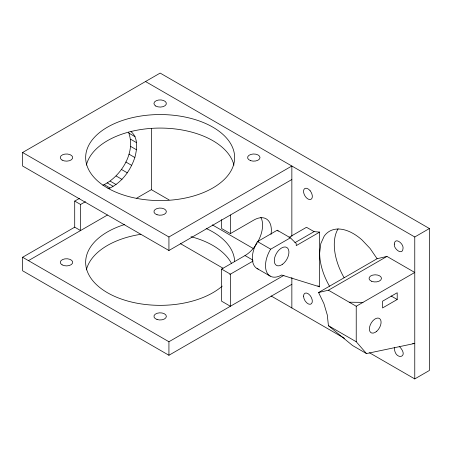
<?xml version="1.0" encoding="UTF-8"?>
<svg xmlns="http://www.w3.org/2000/svg" width="452" height="452" viewBox="0 0 452 452"><rect width="100%" height="100%" fill="white"/><g stroke="black" fill="none" stroke-linecap="round" stroke-linejoin="round"><path stroke-width="0.68" d="M366.476 353.571L352.577 345.543L328.429 325.689L327.288 314.971L323.92 303.654L318.575 292.517L377.104 258.725L386.963 256.414L414.766 272.466L414.766 343.435L366.476 353.571L356.232 341.74L356.232 306.258L414.766 272.466L414.766 236.984L145.516 81.535M102.875 185.263C121.091 176.709 136.363 152.07 128.475 132.204M108.729 188.648C121.616 182.868 130.47 170.664 134.832 157.528C137.097 149.132 138.515 137.775 131.023 131.611M394.432 347.277C394.025 361.001 410.501 358.086 399.257 346.351M290.387 237.825L270.708 249.188L270.223 249.843A22.764 13.142 -60 0 0 266.736 272.11A22.764 13.142 -60 0 0 281.607 275.002L319.654 286.828L319.654 232.108L296.241 245.628L296.241 243.588L290.387 237.825L277.217 230.226L257.538 241.583L257.052 242.238A22.764 13.142 -60 0 0 258.211 269.07M291.851 179.534L168.929 250.498L22.6 166.014L22.6 152.499L160.149 73.083L429.4 228.531L429.4 370.465L414.766 378.917L369.516 352.792M291.851 284.297L168.929 355.261L22.6 270.776L22.6 257.261L74.71 227.175L80.563 230.554L80.563 204.468L74.71 201.083L74.71 227.175M28.453 260.64L107.423 215.045M136.719 198.129L151.369 189.67L169.054 199.88M22.6 152.499L168.929 236.984L291.851 166.014L291.851 236.283M221.61 219.587L221.61 228.531L230.39 233.605L253.804 220.084A24.832 14.34 -60 0 1 271.025 234.379M221.61 269.087L230.39 274.155L230.39 306.258L221.61 301.19L221.61 269.087L245.024 255.566A24.832 14.34 -60 0 0 257.115 243.018M289.071 237.351L306.484 227.299L314.1 231.622L319.654 232.108M229.785 274.505L253.205 260.985M294.89 242.718L314.1 231.622M22.6 257.261L168.929 341.74L283.941 275.341M414.766 236.984L429.4 228.531M318.575 292.517L328.434 290.207L386.963 256.414M397.206 299.501L382.573 307.948L382.573 301.19L397.206 292.743L397.206 299.501L391.11 295.981M74.71 201.083L79.608 198.338M80.563 204.468L85.462 201.716M412.67 343.503L414.766 343.435L414.766 378.917M349.243 302.218L362.99 302.36M129.221 133.317L135.075 136.696M130.724 139.289L136.577 142.668M130.639 146.397L136.493 149.776M128.978 154.143L134.832 157.528M125.854 162.014L131.707 165.392M257.538 241.583L270.708 249.188M121.469 169.466L127.323 172.845M328.434 290.207L356.232 306.258M212.344 224.876L253.193 248.459M317.858 285.794L319.654 286.828M116.136 175.992L121.989 179.371M245.024 255.566L252.634 259.962M110.215 181.145L116.068 184.523M257.052 268.522L270.223 276.127M107.158 182.862L113.011 186.241M104.101 184.58L109.955 187.959M328.429 325.689L356.232 341.74M180.269 243.532L222.949 268.172M271.121 295.981L344.441 338.311M277.217 230.226L278.189 231.181M377.104 258.725L370.137 248.527L362.018 239.955A47.596 27.482 60 0 0 324.163 236.204L320.801 243.639L319.654 253.035A47.596 27.482 60 0 0 329.508 286.206M291.851 277.534L291.851 307.948M230.39 215.016L230.39 233.605M168.929 236.984L168.929 250.498M168.929 341.74L168.929 355.261M151.369 128.611L151.369 189.67M344.142 277.76A47.596 27.482 60 0 1 338.09 228.831M86.366 269.9A74.501 43.013 0 0 1 140.871 234.3M190.993 236.695A74.501 43.013 0 0 1 231.56 263.584M222.237 286.105A74.501 43.013 0 0 1 105.135 291.331A74.501 43.013 0 0 1 124.78 224.474M206.152 228.492A74.501 43.013 0 0 1 234.644 261.674M86.366 165.138A74.501 43.013 0 0 1 160.149 128.074A74.501 43.013 0 0 1 233.938 165.138M260.844 217.355A24.832 14.34 -60 0 1 257.759 241.899M394.319 244.08C393.393 248.786 402.591 256.007 403.026 248.47C403.947 243.764 394.749 236.543 394.319 244.08M282.602 264.211L280.692 265.324A10.345 5.972 -60 0 1 275.415 255.487A10.345 5.972 -60 0 1 287.755 248.284A10.345 5.972 -60 0 1 282.602 264.211M310.14 190.772L309.083 189.654A6.209 3.582 60 0 0 303.891 189.614A6.209 3.582 60 0 0 305.75 197.015L306.812 198.134A6.209 3.582 60 0 0 311.999 198.179A6.209 3.582 60 0 0 310.14 190.772M303.558 296.122A6.209 3.582 60 0 0 310.14 304.315A6.209 3.582 60 0 0 310.14 295.535A6.209 3.582 60 0 0 303.558 296.122M376.753 331.248A8.277 4.78 -60 0 0 379.375 318.423A8.277 4.78 -60 0 0 369.583 327.107A8.277 4.78 -60 0 0 376.753 331.248M371.753 281.336A6.209 3.582 0 0 0 381.448 278.652A6.209 3.582 0 0 0 372.572 275.149A6.209 3.582 0 0 0 371.753 281.336M107.474 187.981A74.501 43.013 0 0 0 232.113 168.698A74.501 43.013 0 0 0 140.871 116.023A74.501 43.013 0 0 0 107.474 187.981M250.611 160.641A6.209 3.582 0 0 0 260.013 157.624A6.209 3.582 0 0 0 250.787 154.437A6.209 3.582 0 0 0 250.611 160.641M155.759 106.034A6.209 3.582 0 0 0 166.15 104.423A6.209 3.582 0 0 0 158.545 100.033A6.209 3.582 0 0 0 155.759 106.034M62.11 160.104A6.209 3.582 0 0 0 72.495 158.494A6.209 3.582 0 0 0 64.89 154.104A6.209 3.582 0 0 0 62.11 160.104M157.047 214.74A6.209 3.582 0 0 0 166.359 211.638A6.209 3.582 0 0 0 157.047 208.53A6.209 3.582 0 0 0 157.047 214.74M62.11 264.861A6.209 3.582 0 0 0 72.495 263.256A6.209 3.582 0 0 0 64.89 258.866A6.209 3.582 0 0 0 62.11 264.861M157.047 319.502A6.209 3.582 0 0 0 166.359 316.4A6.209 3.582 0 0 0 157.047 313.292A6.209 3.582 0 0 0 157.047 319.502"/></g></svg>
